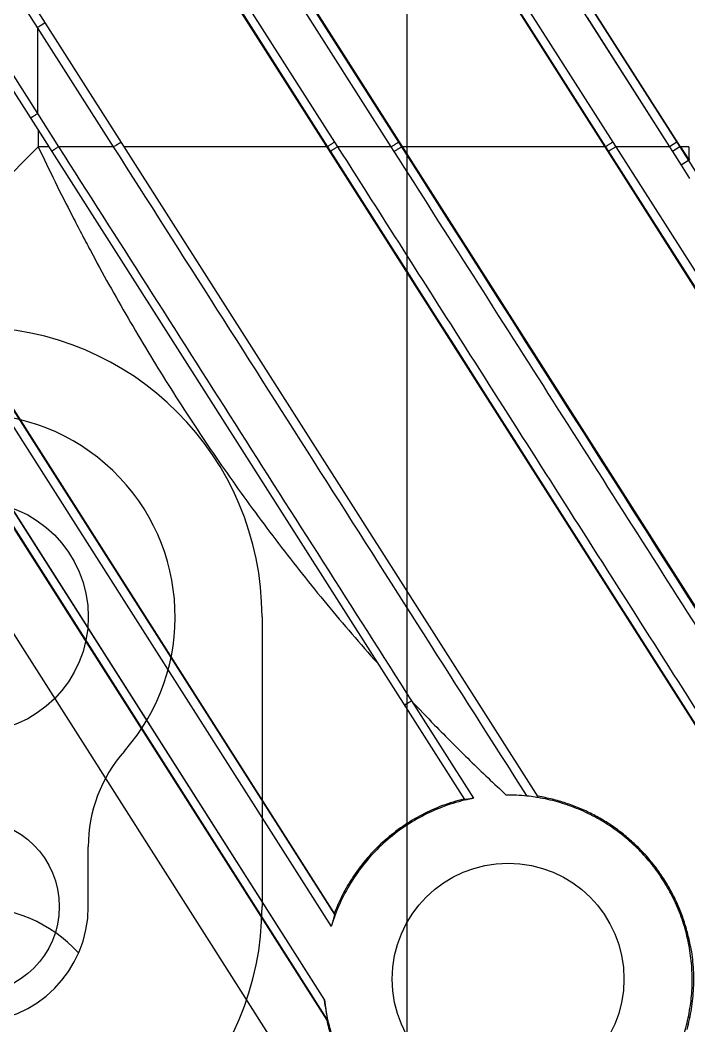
# Model space of a CAD drawing. Header units: millimetres. Extents: x 1409 to 26878, y 589 to 5187.
# Drawn here: x 21818.05 to 21841.15, y 2048.01 to 2082.73 of the extents above; entities that cross this region are included whole.
import ezdxf

# ---------------------------------------------------------------- set-up
doc = ezdxf.new("R2010")
doc.units = ezdxf.units.MM
doc.layers.add('02___PRT_ALL_AXES', color=7, linetype='Continuous')

# ---------------------------------------------------------------- blocks, each defined once
blk = doc.blocks.new('dfx')
at = {"color": 114, "linetype": 'Continuous', "lineweight": -3, "true_color": 0x139b48}
blk.add_line((13155.982, 8253.727), (13155.982, 8188.727), dxfattribs=at)
blk.add_arc((13140.982, 8210.227), 5, 43.1308, 136.8692, dxfattribs=at)
at = {"layer": '02___PRT_ALL_AXES', "color": 114, "linetype": 'Continuous', "lineweight": -3, "true_color": 0x139b48}
for p, q in [((13150.982, 8225.227), (13150.982, 8215.227)), ((13144.982, 8215.227), (13144.982, 8217.29))]:
    blk.add_line(p, q, dxfattribs=at)
blk.add_circle((13140.982, 8225.227), 4, dxfattribs=at)
for centre, radius, start, end in [((13140.982, 8225.227), 10, 0, 180), ((13140.982, 8225.227), 7, 318.5904, 221.4096), ((13149.982, 8217.29), 5, 138.5904, 180), ((13140.982, 8215.227), 10, 180, 0), ((13140.982, 8215.227), 4, 180, 0)]:
    blk.add_arc(centre, radius, start, end, dxfattribs=at)
blk = doc.blocks.new('*U83')
blk.add_blockref('dfx', (-13416.982, -8530.477))
blk = doc.blocks.new('*U84')
at = {"color": 0, "linetype": 'ByBlock', "lineweight": -2, "transparency": 16777216}
blk.add_blockref('*U83', (600, 0), dxfattribs=at)
blk = doc.blocks.new('1111')
at = {"color": 7, "linetype": 'Continuous'}
for p, q in [((16043.732, 6767.861), (16003.885, 6830.407)), ((16003.365, 6827.129), (16074.919, 6714.812)), ((16003.885, 6815.332), (16067.713, 6715.143)), ((16003.365, 6812.053), (16065.315, 6714.812)), ((16021.527, 6802.101), (16043.353, 6767.861)), ((16021.794, 6802.262), (16043.708, 6767.861)), ((16038.818, 6745.424), (16003.903, 6800.229)), ((16021.527, 6771.983), (16003.858, 6799.717)), ((16021.54, 6798.639), (16041.147, 6767.861)), ((16021.778, 6798.799), (16041.397, 6768.022)), ((16003.381, 6796.953), (16036.269, 6745.33)), ((16003.858, 6796.739), (16021.527, 6769.005)), ((16034.002, 6768.022), (16021.794, 6787.187)), ((16033.744, 6767.861), (16021.527, 6787.025)), ((16021.778, 6783.724), (16031.787, 6768.021)), ((16021.54, 6783.564), (16031.543, 6767.861)), ((16034.727, 6777.938), (16041.147, 6767.861)), ((16038.039, 6773.29), (16041.397, 6768.022)), ((16040.51, 6772.321), (16043.353, 6767.861)), ((16040.765, 6772.482), (16043.606, 6768.022)), ((16024.155, 6767.861), (16021.527, 6771.983)), ((16021.527, 6771.983), (16021.527, 6769.005)), ((16021.527, 6769.005), (16022.256, 6767.861)), ((16021.552, 6768.431), (16021.552, 6767.861)), ((16034.105, 6767.861), (16034.002, 6768.022)), ((16043.606, 6768.022), (16043.353, 6767.861)), ((16017.501, 6763.81), (16021.552, 6767.861)), ((16021.915, 6767.861), (16021.552, 6767.861)), ((16024.155, 6767.861), (16022.256, 6767.861)), ((16031.519, 6767.861), (16024.524, 6767.861)), ((16031.519, 6767.861), (16031.543, 6767.861)), ((16031.543, 6767.861), (16031.645, 6767.701)), ((16031.645, 6767.701), (16031.827, 6767.415)), ((16031.645, 6767.701), (16052.538, 6734.906)), ((16031.787, 6768.021), (16031.89, 6767.861)), ((16033.744, 6767.861), (16031.89, 6767.861)), ((16033.846, 6767.7), (16033.744, 6767.861)), ((16034.634, 6767.03), (16034.105, 6767.861)), ((16056.069, 6733.385), (16034.105, 6767.861)), ((16034.128, 6767.861), (16034.105, 6767.861)), ((16041.123, 6767.861), (16034.128, 6767.861)), ((16041.123, 6767.861), (16041.147, 6767.861)), ((16041.147, 6767.861), (16041.249, 6767.701)), ((16041.147, 6767.861), (16041.249, 6767.701)), ((16041.249, 6767.701), (16044.387, 6762.774)), ((16041.397, 6768.022), (16041.499, 6767.861)), ((16043.353, 6767.861), (16041.499, 6767.861)), ((16041.499, 6767.861), (16044.64, 6762.935)), ((16043.353, 6767.861), (16043.456, 6767.7)), ((16043.708, 6767.861), (16043.456, 6767.7)), ((16043.456, 6767.7), (16043.758, 6767.226)), ((16043.708, 6767.861), (16043.732, 6767.861)), ((16043.708, 6767.861), (16044.01, 6767.387)), ((16044.024, 6767.861), (16043.732, 6767.861)), ((16043.732, 6767.861), (16044.028, 6767.395)), ((16031.827, 6767.415), (16032.236, 6766.773)), ((16044.01, 6767.387), (16043.758, 6767.226)), ((16044.01, 6767.387), (16044.301, 6766.931)), ((16035.027, 6766.413), (16034.634, 6767.03)), ((16043.758, 6767.226), (16044.049, 6766.77)), ((16032.236, 6766.773), (16032.473, 6766.402)), ((16032.473, 6766.402), (16033.006, 6765.565)), ((16035.248, 6766.067), (16035.027, 6766.413)), ((16035.732, 6765.307), (16035.248, 6766.067)), ((16033.006, 6765.565), (16033.307, 6765.093)), ((16035.994, 6764.895), (16035.732, 6765.307)), ((16033.307, 6765.093), (16033.64, 6764.569)), ((16033.64, 6764.569), (16034.016, 6763.979)), ((16036.271, 6764.46), (16035.994, 6764.895)), ((16036.562, 6764.003), (16036.271, 6764.46)), ((16034.016, 6763.979), (16034.442, 6763.311)), ((16036.868, 6763.523), (16036.562, 6764.003)), ((16017.252, 6763.586), (16031.673, 6740.952)), ((16017.501, 6763.81), (16031.778, 6741.398)), ((16017.518, 6763.747), (16031.783, 6741.356)), ((16017.518, 6763.747), (16022.031, 6756.664)), ((16037.186, 6763.024), (16036.868, 6763.523)), ((16034.442, 6763.311), (16034.909, 6762.577)), ((16037.509, 6762.517), (16037.186, 6763.024)), ((16034.909, 6762.577), (16035.401, 6761.806)), ((16037.825, 6762.021), (16037.509, 6762.517)), ((16015.907, 6762.216), (16031.514, 6737.718)), ((16015.918, 6762.239), (16031.534, 6737.726)), ((16016.155, 6762.399), (16031.443, 6738.405)), ((16035.401, 6761.806), (16035.901, 6761.021)), ((16038.124, 6761.553), (16037.825, 6762.021)), ((16038.406, 6761.11), (16038.124, 6761.553)), ((16038.681, 6760.678), (16038.406, 6761.11)), ((16035.901, 6761.021), (16036.399, 6760.239)), ((16038.958, 6760.243), (16038.681, 6760.678)), ((16036.399, 6760.239), (16036.895, 6759.461)), ((16039.245, 6759.792), (16038.958, 6760.243)), ((16015.124, 6759.792), (16035.281, 6728.153)), ((16039.542, 6759.325), (16039.245, 6759.792)), ((16036.895, 6759.461), (16037.407, 6758.657)), ((16039.842, 6758.855), (16039.542, 6759.325)), ((16037.407, 6758.657), (16037.974, 6757.767)), ((16040.134, 6758.396), (16039.842, 6758.855)), ((16040.413, 6757.959), (16040.134, 6758.396)), ((16040.682, 6757.537), (16040.413, 6757.959)), ((16037.974, 6757.767), (16038.614, 6756.762)), ((16040.949, 6757.117), (16040.682, 6757.537)), ((16041.224, 6756.686), (16040.949, 6757.117)), ((16019.743, 6756.768), (16023.331, 6751.136)), ((16022.031, 6756.664), (16031.783, 6741.356)), ((16038.614, 6756.762), (16039.3, 6755.685)), ((16041.509, 6756.239), (16041.224, 6756.686)), ((16019.571, 6756.504), (16027.159, 6744.592)), ((16041.798, 6755.785), (16041.509, 6756.239)), ((16039.3, 6755.685), (16039.995, 6754.594)), ((16042.081, 6755.34), (16041.798, 6755.785)), ((16042.355, 6754.91), (16042.081, 6755.34)), ((16042.626, 6754.484), (16042.355, 6754.91)), ((16039.995, 6754.594), (16040.684, 6753.513)), ((16042.908, 6754.042), (16042.626, 6754.484)), ((16043.218, 6753.556), (16042.908, 6754.042)), ((16040.684, 6753.513), (16041.374, 6752.43)), ((16043.569, 6753.005), (16043.218, 6753.556)), ((16043.946, 6752.414), (16043.569, 6753.005)), ((16041.374, 6752.43), (16042.074, 6751.331)), ((16044.309, 6751.843), (16043.946, 6752.414)), ((16023.331, 6751.136), (16031.443, 6738.405)), ((16042.074, 6751.331), (16042.794, 6750.201)), ((16042.794, 6750.201), (16043.534, 6749.039)), ((16043.534, 6749.039), (16044.25, 6747.915)), ((16034.442, 6748.736), (16036.585, 6745.373)), ((16038.821, 6745.44), (16038.806, 6745.443)), ((16038.821, 6745.44), (16038.806, 6745.443)), ((16027.159, 6744.592), (16031.534, 6737.726)), ((16031.534, 6737.726), (16031.514, 6737.718))]:
    blk.add_line(p, q, dxfattribs=at)
for centre, radius, start, end in [((16068.268, 6767.859), 24.244, 179.9949, 181.0959), ((16037.769, 6739.116), 6.368, 100.7105, 103.5725), ((16046.032, 6742.869), 14.329, 185.8942, 186.0629)]:
    blk.add_arc(centre, radius, start, end, dxfattribs=at)
for points, knots in [([(16021.527, 6771.983), (16021.544, 6771.993), (16021.577, 6772.015), (16021.619, 6772.041), (16021.651, 6772.06), (16021.673, 6772.074), (16021.694, 6772.087), (16021.713, 6772.099), (16021.731, 6772.109), (16021.747, 6772.119), (16021.761, 6772.127), (16021.772, 6772.133), (16021.78, 6772.138), (16021.786, 6772.14), (16021.789, 6772.142), (16021.791, 6772.143), (16021.793, 6772.144), (16021.794, 6772.144), (16021.795, 6772.144), (16021.795, 6772.144)], [0, 0, 0, 0, 0.192507, 0.378902, 0.467383, 0.551547, 0.630534, 0.703523, 0.769793, 0.828658, 0.87954, 0.921915, 0.955367, 0.968646, 0.979578, 0.988145, 0.994348, 0.998221, 1, 1, 1, 1]), ([(16021.527, 6769.005), (16021.511, 6768.995), (16021.48, 6768.975), (16021.435, 6768.945), (16021.4, 6768.922), (16021.374, 6768.905), (16021.357, 6768.893), (16021.341, 6768.883), (16021.328, 6768.873), (16021.316, 6768.865), (16021.306, 6768.858), (16021.3, 6768.853), (16021.295, 6768.85), (16021.293, 6768.848), (16021.291, 6768.846), (16021.29, 6768.845), (16021.289, 6768.844), (16021.289, 6768.844), (16021.289, 6768.844)], [0, 0, 0, 0, 0.196965, 0.385213, 0.557811, 0.636283, 0.708546, 0.773962, 0.831919, 0.88191, 0.923472, 0.956239, 0.969238, 0.979938, 0.988324, 0.994402, 0.99821, 1, 1, 1, 1]), ([(16024.155, 6767.861), (16024.171, 6767.872), (16024.205, 6767.893), (16024.246, 6767.919), (16024.278, 6767.938), (16024.3, 6767.952), (16024.321, 6767.965), (16024.34, 6767.977), (16024.358, 6767.987), (16024.373, 6767.997), (16024.387, 6768.005), (16024.397, 6768.01), (16024.404, 6768.014), (16024.408, 6768.017), (16024.412, 6768.019), (16024.415, 6768.02), (16024.417, 6768.021), (16024.419, 6768.022), (16024.42, 6768.022), (16024.421, 6768.022), (16024.421, 6768.022)], [0, 0, 0, 0, 0.192835, 0.379398, 0.467916, 0.55209, 0.631067, 0.70403, 0.770263, 0.829083, 0.879917, 0.922241, 0.940077, 0.955642, 0.968895, 0.9798, 0.988337, 0.994505, 0.998327, 1, 1, 1, 1]), ([(16033.744, 6767.861), (16033.759, 6767.871), (16033.79, 6767.891), (16033.836, 6767.92), (16033.878, 6767.946), (16033.916, 6767.97), (16033.944, 6767.987), (16033.964, 6767.999), (16033.975, 6768.006), (16033.985, 6768.012), (16033.993, 6768.017), (16033.998, 6768.02), (16034.001, 6768.021), (16034.002, 6768.022)], [0, 0, 0, 0, 0.184159, 0.362546, 0.528808, 0.677153, 0.802341, 0.854845, 0.899978, 0.93735, 0.966638, 0.987577, 1, 1, 1, 1]), ([(16021.552, 6767.861), (16021.742, 6767.458), (16022.129, 6766.655), (16022.631, 6765.659), (16023.042, 6764.868), (16023.459, 6764.081), (16023.993, 6763.103), (16024.654, 6761.94), (16025.336, 6760.789), (16026.038, 6759.651), (16027.001, 6758.15), (16028.255, 6756.307), (16029.842, 6754.153), (16031.508, 6752.06), (16032.672, 6750.708), (16033.266, 6750.043)], [0, 0, 0, 0, 0.062493, 0.12499, 0.15624, 0.18749, 0.249988, 0.312486, 0.374985, 0.437486, 0.499988, 0.624988, 0.74999, 0.874994, 1, 1, 1, 1]), ([(16022.256, 6767.861), (16022.24, 6767.851), (16022.209, 6767.831), (16022.164, 6767.802), (16022.129, 6767.778), (16022.103, 6767.761), (16022.086, 6767.75), (16022.07, 6767.739), (16022.057, 6767.73), (16022.045, 6767.721), (16022.035, 6767.714), (16022.028, 6767.709), (16022.024, 6767.706), (16022.022, 6767.704), (16022.02, 6767.703), (16022.019, 6767.701), (16022.018, 6767.701), (16022.018, 6767.7), (16022.018, 6767.7)], [0, 0, 0, 0, 0.196914, 0.385151, 0.557764, 0.636251, 0.708531, 0.773964, 0.831939, 0.881945, 0.923519, 0.956294, 0.969294, 0.979993, 0.988376, 0.994447, 0.998242, 1, 1, 1, 1]), ([(16022.256, 6767.861), (16024.287, 6764.674), (16028.35, 6758.299), (16032.411, 6751.924), (16034.442, 6748.736)], [0, 0, 0, 0, 0.499959, 1, 1, 1, 1]), ([(16038.435, 6745.449), (16036.055, 6749.184), (16031.295, 6756.656), (16026.535, 6764.126), (16024.155, 6767.861)], [0, 0, 0, 0, 0.500027, 1, 1, 1, 1]), ([(16031.787, 6768.021), (16031.772, 6768.012), (16031.742, 6767.992), (16031.699, 6767.964), (16031.658, 6767.938), (16031.623, 6767.915), (16031.596, 6767.898), (16031.578, 6767.886), (16031.568, 6767.878), (16031.559, 6767.872), (16031.552, 6767.867), (16031.547, 6767.864), (16031.544, 6767.862), (16031.543, 6767.861)], [0, 0, 0, 0, 0.18605, 0.365172, 0.531339, 0.679084, 0.803475, 0.855593, 0.90039, 0.937498, 0.966619, 0.987504, 1, 1, 1, 1]), ([(16031.89, 6767.861), (16031.874, 6767.851), (16031.844, 6767.832), (16031.801, 6767.804), (16031.761, 6767.778), (16031.725, 6767.755), (16031.698, 6767.737), (16031.681, 6767.725), (16031.67, 6767.718), (16031.661, 6767.712), (16031.654, 6767.707), (16031.649, 6767.704), (16031.646, 6767.702), (16031.645, 6767.701)], [0, 0, 0, 0, 0.186042, 0.365161, 0.53133, 0.679077, 0.803472, 0.855592, 0.90039, 0.9375, 0.966621, 0.987505, 1, 1, 1, 1]), ([(16031.89, 6767.861), (16033.632, 6765.127), (16036.245, 6761.026), (16039.729, 6755.558), (16042.342, 6751.457), (16044.954, 6747.355), (16048.436, 6741.888), (16051.048, 6737.787), (16052.788, 6735.054)], [0, 0, 0, 0, 0.250021, 0.375037, 0.500053, 0.625064, 0.750065, 1, 1, 1, 1]), ([(16033.846, 6767.7), (16033.862, 6767.71), (16033.893, 6767.73), (16033.938, 6767.759), (16033.981, 6767.785), (16034.019, 6767.809), (16034.047, 6767.826), (16034.066, 6767.838), (16034.078, 6767.845), (16034.087, 6767.851), (16034.095, 6767.856), (16034.101, 6767.859), (16034.104, 6767.861), (16034.105, 6767.861)], [0, 0, 0, 0, 0.184166, 0.362557, 0.52882, 0.677163, 0.802349, 0.854851, 0.899983, 0.937353, 0.966641, 0.987579, 1, 1, 1, 1]), ([(16055.816, 6733.211), (16053.986, 6736.084), (16051.241, 6740.394), (16047.58, 6746.142), (16044.834, 6750.454), (16042.088, 6754.766), (16039.341, 6759.078), (16036.594, 6763.389), (16034.762, 6766.263), (16033.846, 6767.7)], [0, 0, 0, 0, 0.249912, 0.374911, 0.499924, 0.624944, 0.749965, 0.874985, 1, 1, 1, 1]), ([(16041.397, 6768.022), (16041.367, 6768.002), (16041.322, 6767.974), (16041.266, 6767.938), (16041.229, 6767.914), (16041.198, 6767.894), (16041.174, 6767.879), (16041.158, 6767.868), (16041.15, 6767.863), (16041.147, 6767.861)], [0, 0, 0, 0, 0.364136, 0.530373, 0.678392, 0.803129, 0.900342, 0.966721, 1, 1, 1, 1]), ([(16041.499, 6767.861), (16041.469, 6767.842), (16041.425, 6767.813), (16041.368, 6767.777), (16041.331, 6767.754), (16041.3, 6767.734), (16041.276, 6767.718), (16041.26, 6767.708), (16041.252, 6767.702), (16041.249, 6767.701)], [0, 0, 0, 0, 0.364125, 0.530362, 0.678384, 0.803125, 0.900341, 0.966721, 1, 1, 1, 1]), ([(16044.028, 6767.395), (16044.026, 6767.393), (16044.02, 6767.389), (16044.014, 6767.387), (16044.01, 6767.387)], [0, 0, 0, 0, 0.49177, 1, 1, 1, 1]), ([(16034.442, 6748.736), (16034.426, 6748.726), (16034.395, 6748.706), (16034.356, 6748.681), (16034.327, 6748.662), (16034.306, 6748.649), (16034.287, 6748.637), (16034.27, 6748.626), (16034.254, 6748.616), (16034.239, 6748.607), (16034.229, 6748.601), (16034.221, 6748.596), (16034.216, 6748.593), (16034.212, 6748.59), (16034.208, 6748.588), (16034.205, 6748.586), (16034.202, 6748.584), (16034.201, 6748.583), (16034.199, 6748.583), (16034.199, 6748.582), (16034.198, 6748.582), (16034.198, 6748.582), (16034.198, 6748.582), (16034.197, 6748.581), (16034.197, 6748.581)], [0, 0, 0, 0, 0.196907, 0.385286, 0.474052, 0.558133, 0.63675, 0.70916, 0.774714, 0.832793, 0.882881, 0.904778, 0.924503, 0.942016, 0.957281, 0.97026, 0.980918, 0.989231, 0.992504, 0.995186, 0.997276, 0.998774, 0.999678, 1, 1, 1, 1]), ([(16034.442, 6748.736), (16034.706, 6748.456), (16035.172, 6747.969), (16035.847, 6747.285), (16036.667, 6746.473), (16037.294, 6745.876), (16037.716, 6745.483)], [0, 0, 0, 0, 0.25, 0.437502, 0.625004, 1, 1, 1, 1]), ([(16038.434, 6745.449), (16038.315, 6745.461), (16038.076, 6745.479), (16037.836, 6745.484), (16037.716, 6745.483)], [0, 0, 0, 0, 0.50001, 1, 1, 1, 1]), ([(16036.274, 6745.306), (16036.006, 6745.241), (16035.477, 6745.076), (16034.723, 6744.728), (16034.02, 6744.285), (16033.381, 6743.755), (16032.817, 6743.146), (16032.336, 6742.469), (16031.947, 6741.736), (16031.753, 6741.217), (16031.673, 6740.952)], [0, 0, 0, 0, 0.125018, 0.250022, 0.375019, 0.500013, 0.625006, 0.75, 0.874996, 1, 1, 1, 1]), ([(16036.258, 6745.347), (16036.007, 6745.286), (16035.511, 6745.133), (16034.8, 6744.816), (16034.133, 6744.416), (16033.52, 6743.938), (16032.968, 6743.389), (16032.487, 6742.777), (16032.084, 6742.112), (16031.87, 6741.639), (16031.778, 6741.398)], [0, 0, 0, 0, 0.125016, 0.25002, 0.375019, 0.500015, 0.625008, 0.750003, 0.874997, 1, 1, 1, 1]), ([(16036.585, 6745.373), (16036.566, 6745.369), (16036.527, 6745.362), (16036.471, 6745.352), (16036.419, 6745.343), (16036.372, 6745.335), (16036.337, 6745.331), (16036.314, 6745.328), (16036.299, 6745.327), (16036.288, 6745.327), (16036.28, 6745.327), (16036.275, 6745.328), (16036.272, 6745.328), (16036.27, 6745.329), (16036.269, 6745.33), (16036.269, 6745.33)], [0, 0, 0, 0, 0.185877, 0.36527, 0.532516, 0.68194, 0.807912, 0.86044, 0.905199, 0.94168, 0.969527, 0.98017, 0.988669, 0.995159, 1, 1, 1, 1]), ([(16038.813, 6745.397), (16038.782, 6745.402), (16038.656, 6745.422), (16038.529, 6745.439), (16038.434, 6745.449)], [0, 0, 0, 0, 0.250064, 1, 1, 1, 1]), ([(16043.792, 6737.04), (16043.867, 6737.258), (16043.962, 6737.591), (16044.051, 6738.044), (16044.116, 6738.5), (16044.151, 6739.076), (16044.123, 6739.653), (16044.063, 6740.11), (16043.979, 6740.563), (16043.827, 6741.12), (16043.574, 6741.765), (16043.253, 6742.379), (16042.866, 6742.954), (16042.42, 6743.484), (16042.002, 6743.883), (16041.644, 6744.173), (16041.27, 6744.443), (16040.776, 6744.743), (16040.252, 6744.987), (16039.82, 6745.147), (16039.379, 6745.284), (16039.041, 6745.359), (16038.813, 6745.397)], [0, 0, 0, 0, 0.062465, 0.09371, 0.124954, 0.187423, 0.249897, 0.281147, 0.312399, 0.374884, 0.437375, 0.499873, 0.562375, 0.624883, 0.687394, 0.718662, 0.74993, 0.812444, 0.874956, 0.906224, 0.937489, 1, 1, 1, 1]), ([(16044.079, 6740.258), (16044.05, 6740.419), (16043.979, 6740.739), (16043.837, 6741.21), (16043.658, 6741.668), (16043.445, 6742.112), (16043.199, 6742.538), (16042.921, 6742.944), (16042.612, 6743.327), (16042.275, 6743.686), (16041.912, 6744.017), (16041.524, 6744.32), (16041.114, 6744.593), (16040.685, 6744.833), (16040.238, 6745.04), (16039.777, 6745.211), (16039.304, 6745.347), (16038.982, 6745.413), (16038.821, 6745.44)], [0, 0, 0, 0, 0.062478, 0.124963, 0.18745, 0.249943, 0.312439, 0.374939, 0.437442, 0.499948, 0.562455, 0.624963, 0.687472, 0.749981, 0.812488, 0.874994, 0.937498, 1, 1, 1, 1]), ([(16031.783, 6741.356), (16031.783, 6741.354), (16031.783, 6741.352), (16031.783, 6741.344), (16031.781, 6741.333), (16031.778, 6741.318), (16031.774, 6741.299), (16031.768, 6741.277), (16031.759, 6741.244), (16031.747, 6741.199), (16031.73, 6741.141), (16031.712, 6741.08), (16031.693, 6741.017), (16031.68, 6740.974), (16031.673, 6740.952)], [0, 0, 0, 0, 0.00901, 0.020474, 0.050496, 0.089295, 0.135864, 0.189178, 0.248238, 0.380111, 0.525433, 0.679515, 0.838738, 1, 1, 1, 1]), ([(16044.079, 6740.258), (16044.122, 6740.021), (16044.182, 6739.541), (16044.189, 6738.817), (16044.115, 6738.097), (16044.012, 6737.625), (16043.947, 6737.393)], [0, 0, 0, 0, 0.250029, 0.500031, 0.750017, 1, 1, 1, 1]), ([(16031.443, 6738.405), (16031.447, 6738.373), (16031.455, 6738.308), (16031.465, 6738.227), (16031.474, 6738.163), (16031.48, 6738.116), (16031.487, 6738.069), (16031.494, 6738.022), (16031.501, 6737.976), (16031.508, 6737.931), (16031.514, 6737.893), (16031.518, 6737.864), (16031.522, 6737.843), (16031.525, 6737.823), (16031.528, 6737.803), (16031.53, 6737.784), (16031.533, 6737.767), (16031.534, 6737.754), (16031.535, 6737.744), (16031.535, 6737.739), (16031.535, 6737.734), (16031.535, 6737.73), (16031.535, 6737.727), (16031.534, 6737.726), (16031.534, 6737.726)], [0, 0, 0, 0, 0.142745, 0.284716, 0.355234, 0.425328, 0.49489, 0.563783, 0.631816, 0.698713, 0.764049, 0.795926, 0.827114, 0.857427, 0.886615, 0.914302, 0.939935, 0.962686, 0.972603, 0.981305, 0.988563, 0.994152, 0.99793, 1, 1, 1, 1]), ([(16034.453, 6733.682), (16034.247, 6733.808), (16033.848, 6734.084), (16033.302, 6734.562), (16032.814, 6735.099), (16032.39, 6735.688), (16032.035, 6736.322), (16031.755, 6736.991), (16031.552, 6737.688), (16031.471, 6738.165), (16031.443, 6738.405)], [0, 0, 0, 0, 0.125017, 0.250028, 0.375037, 0.500041, 0.62504, 0.750034, 0.875019, 1, 1, 1, 1]), ([(16031.514, 6737.718), (16031.555, 6737.537), (16031.652, 6737.178), (16031.843, 6736.655), (16032.079, 6736.15), (16032.357, 6735.668), (16032.677, 6735.212), (16033.034, 6734.785), (16033.428, 6734.39), (16033.712, 6734.151), (16033.859, 6734.038)], [0, 0, 0, 0, 0.124982, 0.249976, 0.374968, 0.499968, 0.624972, 0.749977, 0.87499, 1, 1, 1, 1])]:
    blk.add_open_spline(points, degree=3, knots=knots, dxfattribs=at)
at = {"layer": '02___PRT_ALL_AXES', "color": 7, "linetype": 'Continuous'}
for centre, radius in [((16019.281, 6741.634), 3), ((16037.781, 6739.134), 4)]:
    blk.add_circle(centre, radius, dxfattribs=at)
blk = doc.blocks.new('*U149')
blk.add_blockref('1111', (-16308.281, -6888.884))
blk = doc.blocks.new('*U150')
at = {"color": 0, "linetype": 'ByBlock', "lineweight": -2, "transparency": 16777216}
blk.add_blockref('*U149', (600, 0), dxfattribs=at)

msp = doc.modelspace()

# ---------------------------------------------------------------- block references
for name, p in [('*U150', (21505.406, 2199.3802)), ('*U84', (21492.406, 2367.3802))]:
    msp.add_blockref(name, p)

doc.saveas('drawing.dxf')
